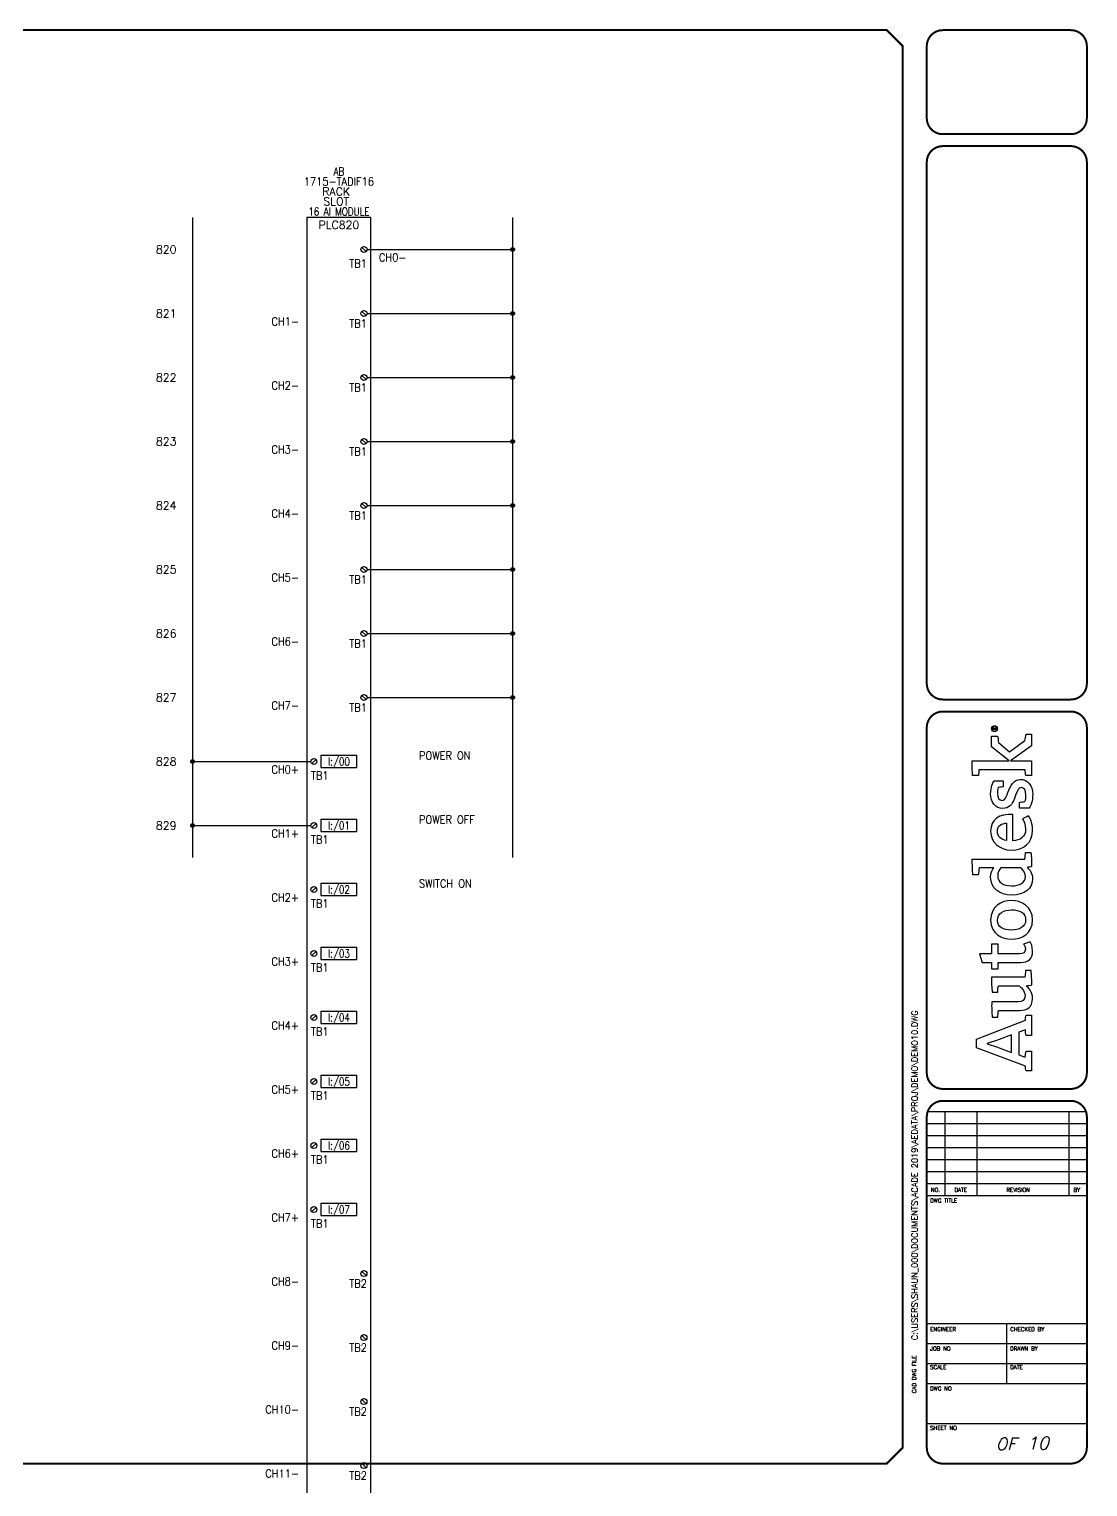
# Model space of a CAD drawing. Header units: inches. Extents: x 0 to 33.5, y -12.4 to 22.4.
# Drawn here: x 16.95 to 33.48, y -0.33 to 22.44 of the extents above; entities that cross this region are included whole.
import ezdxf
from ezdxf.enums import TextEntityAlignment as Align

# ---------------------------------------------------------------- set-up
doc = ezdxf.new("R2010")
doc.units = ezdxf.units.IN
doc.header["$MEASUREMENT"] = 0
for name, color, linetype in [('DESC', 150, 'Continuous'), ('LAYER_1', 160, 'Continuous'), ('MISC', 7, 'Continuous'), ('SYMS', 7, 'Continuous'), ('TAGS', 150, 'Continuous'), ('TERMS', 123, 'Continuous'), ('TITLE', 7, 'Continuous'), ('WIRES', 7, 'Continuous')]:
    doc.layers.add(name, color=color, linetype=linetype)
doc.styles.add('ITALIC', font='ITALIC')
doc.styles.add('SIMPLEX', font='SIMPLEX')
doc.styles.add('WD', font='romans.shx')

# ---------------------------------------------------------------- blocks, each defined once
blk = doc.blocks.new('AI9-BLK2')
at = {"layer": 'LAYER_1', "color": 7}
blk.add_circle((0, 0), 2.03, dxfattribs=at)
blk.add_open_spline([(1.7, 0), (1.7, -1), (1, -1.8), (0, -1.8), (-1, -1.8), (-1.7, -1), (-1.7, 0), (-1.7, 1), (-1, 1.8), (0, 1.8), (1, 1.8), (1.7, 1), (1.7, 0)], degree=3, knots=[0, 0, 0, 0, 1, 1, 1, 2, 2, 2, 3, 3, 3, 4, 4, 4, 4], dxfattribs=at)
blk = doc.blocks.new('AI9-BLK1')
at = {"layer": 'LAYER_1', "color": 7}
for points, knots in [([(0.7, -1.1), (0.7, -1.1), (0.2, -0.4), (0.2, -0.4), (0.1, -0.2), (0, -0.2), (-0.1, -0.1), (0.3, 0), (0.5, 0.2), (0.5, 0.5), (0.5, 0.8), (0.3, 1.1), (-0.2, 1.1), (-0.2, 1.1), (-0.8, 1.1), (-0.8, 1.1), (-0.8, 1.1), (-0.8, -1.1), (-0.8, -1.1), (-0.8, -1.1), (-0.5, -1.1), (-0.5, -1.1), (-0.5, -1.1), (-0.5, -0.1), (-0.5, -0.1), (-0.4, -0.1), (-0.3, -0.2), (-0.2, -0.3), (-0.2, -0.3), (0.3, -1.1), (0.3, -1.1), (0.3, -1.1), (0.7, -1.1), (0.7, -1.1)], [0, 0, 0, 0, 1, 1, 1, 2, 2, 2, 3, 3, 3, 4, 4, 4, 5, 5, 5, 6, 6, 6, 7, 7, 7, 8, 8, 8, 9, 9, 9, 10, 10, 10, 11, 11, 11, 11]), ([(0.2, 0.5), (0.2, 0.2), (-0.1, 0.1), (-0.3, 0.1), (-0.3, 0.1), (-0.5, 0.1), (-0.5, 0.1), (-0.5, 0.1), (-0.5, 0.8), (-0.5, 0.8), (-0.5, 0.8), (-0.2, 0.8), (-0.2, 0.8), (0.1, 0.8), (0.2, 0.7), (0.2, 0.5)], [0, 0, 0, 0, 1, 1, 1, 2, 2, 2, 3, 3, 3, 4, 4, 4, 5, 5, 5, 5])]:
    blk.add_open_spline(points, degree=3, knots=knots, dxfattribs=at)
blk = doc.blocks.new('LOGO')
for points, knots in [([(147.1, 4.7), (147.1, 5.4), (147, 6.1), (147, 6.9), (147, 6.9), (147, 41.1), (147, 41.1), (143.4, 41.2), (139.3, 41), (136.1, 40.7), (136.1, 40.7), (136.1, 37), (136.1, 37), (137.7, 36.8), (139.6, 36.6), (141, 36.4), (141, 36.4), (141, 36.4), (141, 36.4), (141, 36.4), (141, 26.2), (141, 26.2), (140, 27.1), (138, 28.4), (134.3, 28.4), (127.3, 28.4), (122, 22.6), (122, 13.8), (122, 4.5), (126.6, -0.7), (133.4, -0.7), (137.1, -0.7), (139.6, 1.1), (141.3, 3.1), (141.3, 2.1), (141.6, 0.6), (141.8, 0), (145.2, -0.2), (148.7, 0.1), (151.7, 0.4), (151.7, 0.4), (151.7, 4.1), (151.7, 4.1), (150.2, 4.2), (148.4, 4.5), (147.1, 4.7)], [0, 0, 0, 0, 1, 1, 1, 2, 2, 2, 3, 3, 3, 4, 4, 4, 5, 5, 5, 6, 6, 6, 7, 7, 7, 8, 8, 8, 9, 9, 9, 10, 10, 10, 11, 11, 11, 12, 12, 12, 13, 13, 13, 14, 14, 14, 15, 15, 15, 15]), ([(229.4, 4.6), (229.4, 4.6), (221.5, 15.2), (221.5, 15.2), (221.5, 15.2), (228, 23), (228, 23), (229.4, 23.1), (231.3, 23.3), (232.4, 23.6), (232.4, 23.6), (232.4, 27.7), (232.4, 27.7), (232.4, 27.7), (225, 27.7), (225, 27.7), (225, 27.7), (215.2, 15.6), (215.2, 15.6), (215.2, 15.6), (215.2, 41.2), (215.2, 41.2), (211.8, 41.3), (208.2, 41.2), (205.1, 40.9), (205.1, 40.9), (205.1, 36.9), (205.1, 36.9), (206.5, 36.8), (208, 36.6), (209.1, 36.5), (209.1, 36.5), (209.1, 4.5), (209.1, 4.5), (207.8, 4.4), (206.3, 4.2), (205.1, 4), (205.1, 4), (205.1, 0), (205.1, 0), (205.1, 0), (215.2, 0), (215.2, 0), (215.2, 0), (215.2, 14.5), (215.2, 14.5), (215.2, 14.5), (225.6, 0), (225.6, 0), (225.6, 0), (233.7, 0), (233.7, 0), (233.7, 0), (233.7, 3.8), (233.7, 3.8), (232.2, 4.2), (230.6, 4.4), (229.4, 4.6)], [0, 0, 0, 0, 1, 1, 1, 2, 2, 2, 3, 3, 3, 4, 4, 4, 5, 5, 5, 6, 6, 6, 7, 7, 7, 8, 8, 8, 9, 9, 9, 10, 10, 10, 11, 11, 11, 12, 12, 12, 13, 13, 13, 14, 14, 14, 15, 15, 15, 16, 16, 16, 17, 17, 17, 18, 18, 18, 19, 19, 19, 19]), ([(35.2, 4.3), (35.2, 4.3), (22.1, 38.1), (22.1, 38.1), (22.1, 38.1), (16.1, 38.1), (16.1, 38.1), (16.1, 38.1), (3.2, 4.3), (3.2, 4.3), (2.2, 4.2), (0.9, 4), (0, 3.7), (0, 3.7), (0, 0), (0, 0), (0, 0), (13.7, 0), (13.7, 0), (13.7, 0), (13.7, 3.7), (13.7, 3.7), (12.4, 4), (10.9, 4.3), (9.5, 4.4), (9.5, 4.4), (11.1, 8.8), (11.1, 8.8), (11.1, 8.8), (26.8, 8.8), (26.8, 8.8), (26.8, 8.8), (28.4, 4.3), (28.4, 4.3), (27, 4.2), (25.8, 4), (24.5, 3.7), (24.5, 3.7), (24.5, 0), (24.5, 0), (24.5, 0), (38.7, 0), (38.7, 0), (38.7, 0), (38.7, 3.7), (38.7, 3.7), (37.9, 3.9), (36, 4.3), (35.2, 4.3)], [0, 0, 0, 0, 1, 1, 1, 2, 2, 2, 3, 3, 3, 4, 4, 4, 5, 5, 5, 6, 6, 6, 7, 7, 7, 8, 8, 8, 9, 9, 9, 10, 10, 10, 11, 11, 11, 12, 12, 12, 13, 13, 13, 14, 14, 14, 15, 15, 15, 16, 16, 16, 16]), ([(12.8, 13.8), (12.8, 13.8), (16.6, 24.3), (16.6, 24.3), (17.8, 27.5), (18.2, 28.8), (18.8, 30.9), (18.8, 30.9), (18.9, 30.9), (18.9, 30.9), (19.6, 28.9), (20, 27.5), (21.1, 24.3), (21.1, 24.3), (24.9, 13.8), (24.9, 13.8), (24.9, 13.8), (12.8, 13.8), (12.8, 13.8)], [0, 0, 0, 0, 1, 1, 1, 2, 2, 2, 3, 3, 3, 4, 4, 4, 5, 5, 5, 6, 6, 6, 6]), ([(70.8, 23.1), (70.8, 23.1), (70.8, 27.7), (70.8, 27.7), (70.8, 27.7), (75.3, 27.7), (75.3, 27.7), (75.3, 27.7), (75.3, 34.3), (75.3, 34.3), (75.3, 34.3), (81.3, 36.2), (81.3, 36.2), (81.3, 36.2), (81.3, 27.7), (81.3, 27.7), (81.3, 27.7), (88, 27.7), (88, 27.7), (88, 27.7), (88, 23.1), (88, 23.1), (88, 23.1), (81.3, 23.1), (81.3, 23.1), (81.3, 23.1), (81.3, 8.4), (81.3, 8.4), (81.3, 5.6), (82.1, 4.3), (84.3, 4.3), (86, 4.3), (87.5, 5.1), (88, 5.5), (88, 5.5), (89.7, 0.9), (89.7, 0.9), (88.7, 0.3), (86.5, -0.7), (83.2, -0.7), (77.6, -0.7), (75.3, 2.4), (75.3, 7.4), (75.3, 7.4), (75.3, 23.1), (75.3, 23.1), (75.3, 23.1), (70.8, 23.1), (70.8, 23.1)], [0, 0, 0, 0, 1, 1, 1, 2, 2, 2, 3, 3, 3, 4, 4, 4, 5, 5, 5, 6, 6, 6, 7, 7, 7, 8, 8, 8, 9, 9, 9, 10, 10, 10, 11, 11, 11, 12, 12, 12, 13, 13, 13, 14, 14, 14, 15, 15, 15, 16, 16, 16, 16]), ([(59.7, -0.1), (59.5, 0.6), (59.2, 2.6), (59.1, 3.8), (57.8, 2), (54.9, -0.7), (50.2, -0.7), (44.2, -0.7), (42, 3.1), (42, 8.1), (42, 8.1), (42, 22.9), (42, 22.9), (40.6, 23.2), (38.8, 23.4), (37.3, 23.5), (37.3, 23.5), (37.3, 27.3), (37.3, 27.3), (40.3, 27.6), (44.4, 27.8), (48, 27.6), (48, 27.6), (48, 9.3), (48, 9.3), (48, 6.2), (49.1, 4.5), (52.3, 4.5), (55.8, 4.5), (58.4, 7.9), (59, 8.6), (59, 8.6), (59, 23), (59, 23), (57.8, 23.2), (56, 23.4), (54.6, 23.5), (54.6, 23.5), (54.6, 27.3), (54.6, 27.3), (57.6, 27.7), (61.5, 27.8), (65, 27.7), (65, 27.7), (65, 4.6), (65, 4.6), (66.3, 4.4), (68.1, 4.2), (69.6, 4.1), (69.6, 4.1), (69.6, 0.3), (69.6, 0.3), (66.7, 0), (63, -0.2), (59.7, -0.1)], [0, 0, 0, 0, 1, 1, 1, 2, 2, 2, 3, 3, 3, 4, 4, 4, 5, 5, 5, 6, 6, 6, 7, 7, 7, 8, 8, 8, 9, 9, 9, 10, 10, 10, 11, 11, 11, 12, 12, 12, 13, 13, 13, 14, 14, 14, 15, 15, 15, 16, 16, 16, 17, 17, 17, 18, 18, 18, 18]), ([(104.8, -0.7), (95.2, -0.7), (91.4, 7), (91.4, 13.8), (91.4, 20.6), (95.1, 28.4), (104.6, 28.4), (114.1, 28.4), (118.3, 20.8), (118.3, 14), (118.3, 7.2), (114.2, -0.7), (104.8, -0.7)], [0, 0, 0, 0, 1, 1, 1, 2, 2, 2, 3, 3, 3, 4, 4, 4, 4]), ([(104.5, 23.6), (99.6, 23.6), (97.8, 19.5), (97.8, 14), (97.8, 8.5), (99.9, 4.1), (104.8, 4.1), (109.8, 4.1), (111.8, 8.2), (111.8, 13.8), (111.8, 19.3), (109.5, 23.6), (104.5, 23.6)], [0, 0, 0, 0, 1, 1, 1, 2, 2, 2, 3, 3, 3, 4, 4, 4, 4]), ([(141, 7.6), (140.3, 6.7), (138.2, 4.3), (135, 4.3), (130.5, 4.3), (128.5, 8.1), (128.5, 13.8), (128.5, 19.6), (130.9, 23.5), (135.4, 23.5), (138.3, 23.5), (139.9, 22.3), (141, 21.3), (141, 21.3), (141, 7.6), (141, 7.6)], [0, 0, 0, 0, 1, 1, 1, 2, 2, 2, 3, 3, 3, 4, 4, 4, 5, 5, 5, 5]), ([(167.6, 4.1), (171.4, 4.1), (173.8, 5.5), (175, 6.2), (175, 6.2), (177.1, 2.1), (177.1, 2.1), (175.5, 1.1), (172.6, -0.7), (167.2, -0.7), (158.2, -0.7), (153.3, 5.5), (153.3, 14), (153.3, 22.5), (158.9, 28.4), (166.4, 28.4), (174.6, 28.4), (178.7, 22.5), (177.9, 12.9), (177.9, 12.9), (159.8, 12.9), (159.8, 12.9), (160, 7.9), (162.3, 4.1), (167.6, 4.1)], [0, 0, 0, 0, 1, 1, 1, 2, 2, 2, 3, 3, 3, 4, 4, 4, 5, 5, 5, 6, 6, 6, 7, 7, 7, 8, 8, 8, 8]), ([(172, 17.3), (171.9, 20.8), (170.4, 23.7), (166.3, 23.7), (162.6, 23.7), (160.6, 21.2), (159.9, 17.3), (159.9, 17.3), (172, 17.3), (172, 17.3)], [0, 0, 0, 0, 1, 1, 1, 2, 2, 2, 3, 3, 3, 3]), ([(193.3, 16.4), (190.2, 17.6), (187.8, 18.3), (187.8, 20.5), (187.8, 22.6), (189.9, 23.7), (192.6, 23.7), (194.1, 23.7), (195.6, 23.5), (196.8, 23.1), (196.9, 21.9), (197.1, 20.1), (197.3, 19.6), (197.3, 19.6), (201.3, 19.6), (201.3, 19.6), (201.3, 19.6), (201.3, 26.1), (201.3, 26.1), (200.2, 26.8), (197.1, 28.4), (192.4, 28.4), (186.5, 28.4), (182.2, 25), (182.2, 20.1), (182.2, 15.7), (184.9, 13.4), (189.1, 11.9), (193.4, 10.4), (196.7, 9.3), (196.7, 7.2), (196.7, 5.1), (195, 3.9), (191.4, 3.9), (189.9, 3.9), (188.1, 4.1), (187, 4.6), (186.9, 5.9), (186.6, 7.8), (186.3, 8.4), (186.3, 8.4), (182.3, 8.4), (182.3, 8.4), (182.3, 8.4), (182.3, 1.6), (182.3, 1.6), (182.3, 1.6), (182.3, 1.6), (182.3, 1.6), (184.1, 0.5), (187.5, -0.8), (191.8, -0.8), (198.3, -0.8), (202.4, 2.6), (202.4, 7.8), (202.4, 12.5), (197.8, 14.6), (193.3, 16.4)], [0, 0, 0, 0, 1, 1, 1, 2, 2, 2, 3, 3, 3, 4, 4, 4, 5, 5, 5, 6, 6, 6, 7, 7, 7, 8, 8, 8, 9, 9, 9, 10, 10, 10, 11, 11, 11, 12, 12, 12, 13, 13, 13, 14, 14, 14, 15, 15, 15, 16, 16, 16, 17, 17, 17, 18, 18, 18, 19, 19, 19, 19])]:
    blk.add_open_spline(points, degree=3, knots=knots)
for name, p in [('AI9-BLK2', (237.6, 25.7)), ('AI9-BLK1', (237.8, 25.7))]:
    blk.add_blockref(name, p)
blk = doc.blocks.new('NO_NUM_acade_title')
at = {"layer": 'TITLE'}
for p, q in [((30.594, 22.177), (30.594, 20.781)), ((30.969, 5.531), (33.469, 5.531)), ((31.25, 5.531), (31.25, 4.219)), ((31.75, 5.531), (31.75, 4.219)), ((33.188, 5.531), (33.188, 4.219)), ((30.969, 5.344), (33.469, 5.344)), ((30.969, 5.156), (33.469, 5.156)), ((30.969, 4.969), (33.469, 4.969)), ((30.969, 4.781), (33.469, 4.781)), ((30.969, 4.594), (33.469, 4.594)), ((30.969, 4.406), (33.469, 4.406)), ((30.969, 4.219), (33.469, 4.219)), ((30.594, 0.281), (30.594, 2.214)), ((30.969, 2.219), (33.469, 2.219)), ((32.219, 1.281), (32.219, 2.219)), ((30.969, 1.906), (33.469, 1.906)), ((30.969, 1.594), (33.469, 1.594)), ((30.969, 1.281), (33.469, 1.281)), ((30.969, 0.656), (33.469, 0.656))]:
    blk.add_line(p, q, dxfattribs=at)
at = {"layer": 'TITLE', "const_width": 0.0312}
blk.add_lwpolyline([(30.594, 0.281), (30.594, 22.177), (30.344, 22.427), (0.281, 22.427), (0.031, 22.177), (0.031, 0.281), (0.281, 0.031), (30.344, 0.031)], close=True, dxfattribs=at)
for points in [[(31.219, 22.427, 0.414214), (30.969, 22.177, 0.414214)], [(33.469, 22.177, 0.414214), (33.219, 22.427, 0.414214)], [(30.969, 21.052, 0.414214), (31.219, 20.802, 0.414214)], [(33.219, 20.802, 0.414214), (33.469, 21.052, 0.414214)], [(31.219, 20.615, 0.414214), (30.969, 20.365, 0.414214)], [(33.469, 20.365, 0.414214), (33.219, 20.615, 0.414214)], [(30.969, 12.219, 0.414214), (31.219, 11.969, 0.414214)], [(33.219, 11.969, 0.414214), (33.469, 12.219, 0.414214)], [(31.219, 11.781, 0.414214), (30.969, 11.531, 0.414214)], [(33.469, 11.531, 0.414214), (33.219, 11.781, 0.414214)], [(30.969, 6.135, 0.414214), (31.219, 5.885, 0.414214)], [(33.219, 5.885, 0.414214), (33.469, 6.135, 0.414214)], [(31.219, 5.698, 0.414214), (30.969, 5.448, 0.414214)], [(33.469, 5.448, 0.414214), (33.219, 5.698, 0.414214)], [(30.969, 0.281, 0.414214), (31.219, 0.031, 0.414214)], [(33.219, 0.031, 0.414214), (33.469, 0.281, 0.414214)]]:
    blk.add_lwpolyline(points, format="xyb", dxfattribs=at)
for points in [[(33.219, 22.427), (31.219, 22.427)], [(30.969, 22.177), (30.969, 21.052)], [(33.469, 22.177), (33.469, 21.052)], [(33.219, 20.802), (31.219, 20.802)], [(33.219, 20.615), (31.219, 20.615)], [(30.969, 20.365), (30.969, 12.219)], [(33.469, 20.365), (33.469, 12.219)], [(31.219, 11.969), (33.219, 11.969)], [(31.219, 11.781), (33.219, 11.781)], [(31.219, 5.885), (33.219, 5.885)], [(31.219, 5.698), (33.219, 5.698)], [(30.969, 5.448), (30.969, 0.281)], [(33.469, 5.448), (33.469, 0.281)], [(31.219, 0.031), (33.219, 0.031)]]:
    blk.add_lwpolyline(points, dxfattribs=at)
at = {"layer": 'TITLE', "color": 7, "const_width": 0.0312}
for points in [[(30.969, 11.531), (30.969, 6.135)], [(33.469, 11.531), (33.469, 6.135)]]:
    blk.add_lwpolyline(points, dxfattribs=at)
at = {"xscale": 0.02250000000000085, "yscale": 0.02250000000000085, "zscale": 0.02250000000000085, "rotation": 90}
blk.add_blockref('LOGO', (32.605, 6.167), dxfattribs=at)
at = {"layer": 'TITLE', "color": 1}
for s, height, style, p in [('NO.', 0.0625, 'SIMPLEX', (31.104, 4.307)), ('DATE', 0.0625, 'SIMPLEX', (31.5, 4.307)), ('REVISION', 0.0625, 'SIMPLEX', (32.396, 4.307)), ('BY', 0.0625, 'SIMPLEX', (33.313, 4.307)), ('OF', 0.1875, 'ITALIC', (32.208, 0.339))]:
    blk.add_text(s, height=height, dxfattribs=dict(at, style=style)).set_placement(p, align=Align.MIDDLE)
at = {"layer": 'TITLE', "color": 1, "style": 'SIMPLEX'}
for s, p in [('DWG TITLE', (31.021, 4.109)), ('ENGINEER', (31.021, 2.099)), ('CHECKED BY', (32.271, 2.099)), ('JOB NO', (31.021, 1.797)), ('DRAWN BY', (32.271, 1.797)), ('SCALE', (31.021, 1.505)), ('DATE', (32.271, 1.505)), ('DWG NO', (31.021, 1.172)), ('SHEET NO', (31.021, 0.557))]:
    blk.add_text(s, height=0.0625, dxfattribs=at).set_placement(p)
blk.add_text('CAD DWG FILE', height=0.0625, rotation=90, dxfattribs=at).set_placement((30.802, 1.13))
at = {"layer": 'TITLE', "color": 1, "style": 'ITALIC'}
for tag, height, p in [('TITLE#1', 0.125, (32.156, 3.406)), ('TITLE#2', 0.125, (32.156, 3.204)), ('TITLE#3', 0.125, (32.156, 3.001)), ('TITLE#4', 0.125, (32.156, 2.799)), ('DWG#', 0.2, (32.156, 0.826))]:
    blk.add_attdef(tag, text='', height=height, dxfattribs=at).set_placement(p, align=Align.CENTER)
at = {"layer": 'TITLE', "color": 1, "style": 'SIMPLEX'}
blk.add_attdef('CAD#', (30.826, 1.958), '', height=0.0938, rotation=90, dxfattribs=at)
at = {"layer": 'TITLE', "color": 1}
for tag, p, height, style in [('ENGINEER', (31.237, 1.958), 0.0938, 'ITALIC'), ('CHKDBY', (32.424, 1.958), 0.0938, 'ITALIC'), ('JOB#', (31.464, 1.644), 0.0938, 'SIMPLEX'), ('DRAWNBY', (32.494, 1.644), 0.0938, 'ITALIC'), ('SCALE', (31.353, 1.344), 0.0938, 'SIMPLEX'), ('DATE', (32.408, 1.344), 0.0938, 'SIMPLEX'), ('SHTS', (32.532, 0.25), 0.2, 'ITALIC')]:
    blk.add_attdef(tag, p, '', height=height, dxfattribs=dict(at, style=style))
at = {"layer": 'TITLE', "color": 1, "style": 'ITALIC'}
blk.add_attdef('SH#', text='', height=0.2, dxfattribs=at).set_placement((31.881, 0.25), align=Align.RIGHT)
at = {"layer": 'TITLE', "color": 7, "flags": 9}
blk.add_attdef('WD_TB', (31.219, 0.031), '', height=0.125, dxfattribs=at)
blk = doc.blocks.new('WD_MLRH')
at = {"style": 'WD'}
blk.add_attdef('RUNGFIRST', text='', height=0.125, dxfattribs=at).set_placement((-0.25, 0), align=Align.MIDDLE_RIGHT)
at = {"style": 'WD', "flags": 1}
for tag, p in [('RUNGHORV', (-0.25, -0.127)), ('RUNGDIST', (-0.25, -0.2)), ('RUNGCNT', (-0.25, -0.237)), ('RUNGINC', (-0.25, -0.163)), ('WIRE-START', (-0.25, -0.356)), ('WIRE-GSUF', (-0.25, -0.396)), ('PH3SPACE', (-0.25, -0.437)), ('WIREMODE', (-0.25, -0.281)), ('WIREFMT', (-0.25, -0.321))]:
    blk.add_attdef(tag, text='', height=0.025, dxfattribs=at).set_placement(p, align=Align.RIGHT)
blk = doc.blocks.new('WDDOT')
for radius in [0.03, 0.0187, 0.00929]:
    blk.add_circle((0, 0), radius)
blk = doc.blocks.new('PLCIO_1B6B')
at = {"layer": 'SYMS'}
for p, q in [((0.5, 0.5), (-0.5, 0.5)), ((-0.5, 0.5), (-0.5, -31.375)), ((0.5, -31.375), (0.5, 0.5)), ((0.357, 0.033), (0.424, -0.033)), ((0.357, -0.967), (0.424, -1.033)), ((0.357, -1.967), (0.424, -2.033)), ((0.357, -2.967), (0.424, -3.033)), ((0.357, -3.967), (0.424, -4.033)), ((0.357, -4.967), (0.424, -5.033)), ((0.357, -5.967), (0.424, -6.033)), ((0.357, -6.967), (0.424, -7.033)), ((-0.357, -7.967), (-0.424, -8.033)), ((0.281, -7.906), (-0.281, -7.906)), ((-0.281, -7.906), (-0.281, -8.094)), ((0.281, -8.094), (0.281, -7.906)), ((-0.281, -8.094), (0.281, -8.094)), ((-0.357, -8.967), (-0.424, -9.033)), ((0.281, -8.906), (-0.281, -8.906)), ((-0.281, -8.906), (-0.281, -9.094)), ((-0.281, -9.094), (0.281, -9.094)), ((0.281, -9.094), (0.281, -8.906)), ((-0.357, -9.967), (-0.424, -10.033)), ((0.281, -9.906), (-0.281, -9.906)), ((-0.281, -9.906), (-0.281, -10.094)), ((0.281, -10.094), (0.281, -9.906)), ((-0.281, -10.094), (0.281, -10.094)), ((0.281, -10.906), (-0.281, -10.906)), ((-0.281, -10.906), (-0.281, -11.094)), ((0.281, -11.094), (0.281, -10.906)), ((-0.357, -10.967), (-0.424, -11.033)), ((-0.281, -11.094), (0.281, -11.094)), ((-0.357, -11.967), (-0.424, -12.033)), ((0.281, -11.906), (-0.281, -11.906)), ((-0.281, -11.906), (-0.281, -12.094)), ((0.281, -12.094), (0.281, -11.906)), ((-0.281, -12.094), (0.281, -12.094)), ((-0.357, -12.967), (-0.424, -13.033)), ((0.281, -12.906), (-0.281, -12.906)), ((-0.281, -12.906), (-0.281, -13.094)), ((0.281, -13.094), (0.281, -12.906)), ((-0.281, -13.094), (0.281, -13.094)), ((-0.357, -13.967), (-0.424, -14.033)), ((0.281, -13.906), (-0.281, -13.906)), ((-0.281, -13.906), (-0.281, -14.094)), ((-0.281, -14.094), (0.281, -14.094)), ((0.281, -14.094), (0.281, -13.906)), ((-0.357, -14.967), (-0.424, -15.033)), ((0.281, -14.906), (-0.281, -14.906)), ((-0.281, -14.906), (-0.281, -15.094)), ((0.281, -15.094), (0.281, -14.906)), ((-0.281, -15.094), (0.281, -15.094)), ((0.357, -15.967), (0.424, -16.033)), ((0.357, -16.967), (0.424, -17.033)), ((0.357, -17.967), (0.424, -18.033)), ((0.357, -18.967), (0.424, -19.033))]:
    blk.add_line(p, q, dxfattribs=at)
for centre in [(0.391, 0), (0.391, -1), (0.391, -2), (0.391, -3), (0.391, -4), (0.391, -5), (0.391, -6), (0.391, -7), (-0.391, -8), (-0.391, -9), (-0.391, -10), (-0.391, -11), (-0.391, -12), (-0.391, -13), (-0.391, -14), (-0.391, -15), (0.391, -16), (0.391, -17), (0.391, -18), (0.391, -19)]:
    blk.add_circle(centre, 0.0469, dxfattribs=at)
at = {"layer": 'SYMS', "style": 'WD'}
for tag, width, p in [('INST', 0.8, (0, 1.482)), ('LOC', 0.8, (0, 1.312)), ('MFG', 0.8, (0, 1.156)), ('CAT', 0.9, (0, 1)), ('DESC', 0.8, (0, 0.53))]:
    blk.add_attdef(tag, text='', height=0.125, dxfattribs=dict(at, width=width)).set_placement(p, align=Align.CENTER)
for tag, p in [('LINE1', (0, 0.844)), ('LINE2', (0, 0.688)), ('TAG', (0, 0.322))]:
    blk.add_attdef(tag, text='', height=0.125, dxfattribs=at).set_placement(p, align=Align.CENTER)
at = {"layer": 'SYMS', "linetype": 'Continuous', "style": 'WD', "flags": 9}
blk.add_attdef('ASSYCODE', text='', height=0.01, dxfattribs=at).set_placement((0.23, 1.071), align=Align.CENTER)
at = {"layer": 'SYMS', "style": 'WD', "flags": 1}
for tag, p in [('X1TERM01', (0.438, 0)), ('X1TERM02', (0.438, -1)), ('X1TERM03', (0.438, -2)), ('X1TERM04', (0.438, -3)), ('X1TERM05', (0.438, -4)), ('X1TERM06', (0.438, -5)), ('X1TERM07', (0.438, -6)), ('X1TERM08', (0.438, -7)), ('X4TERM09', (-0.438, -8)), ('X4TERM10', (-0.438, -9)), ('X4TERM11', (-0.438, -10)), ('X4TERM12', (-0.438, -11)), ('X4TERM13', (-0.438, -12)), ('X4TERM14', (-0.438, -13)), ('X4TERM15', (-0.438, -14)), ('X4TERM16', (-0.438, -15)), ('X1TERM17', (0.438, -16)), ('X1TERM18', (0.438, -17)), ('X1TERM19', (0.438, -18)), ('X1TERM20', (0.438, -19)), ('X1TERM21', (0.438, -20)), ('X1TERM22', (0.438, -21)), ('X1TERM23', (0.438, -22)), ('X1TERM24', (0.438, -23)), ('X4TERM25', (-0.438, -24)), ('X4TERM26', (-0.438, -25)), ('X4TERM27', (-0.438, -26)), ('X4TERM28', (-0.438, -27)), ('X4TERM29', (-0.438, -28)), ('X4TERM30', (-0.438, -29)), ('X4TERM31', (-0.438, -30)), ('X4TERM32', (-0.438, -31))]:
    blk.add_attdef(tag, p, '', height=0.01, dxfattribs=at)
at = {"layer": 'SYMS', "style": 'WD', "width": 0.9}
for tag, p in [('TERM01', (0.438, -0.156)), ('TERMDESC02', (-0.625, -1.062)), ('TERM02', (0.438, -1.094)), ('TERMDESC03', (-0.625, -2.062)), ('TERM03', (0.438, -2.094)), ('TERMDESC04', (-0.625, -3.062)), ('TERM04', (0.438, -3.094)), ('TERMDESC05', (-0.625, -4.062)), ('TERM05', (0.438, -4.094)), ('TERMDESC06', (-0.625, -5.062)), ('TERM06', (0.438, -5.094)), ('TERMDESC07', (-0.625, -6.062)), ('TERM07', (0.438, -6.094)), ('TERMDESC08', (-0.625, -7.062)), ('TERM08', (0.438, -7.094)), ('TERMDESC09', (-0.625, -8.062)), ('TERMDESC10', (-0.625, -9.062)), ('TERMDESC11', (-0.625, -10.062)), ('TERMDESC12', (-0.625, -11.062)), ('TERMDESC13', (-0.625, -12.062)), ('TERMDESC14', (-0.625, -13.062)), ('TERMDESC15', (-0.625, -14.062)), ('TERMDESC16', (-0.625, -15.062)), ('TERMDESC17', (-0.625, -16.062)), ('TERM17', (0.438, -16.094)), ('TERMDESC18', (-0.625, -17.062)), ('TERM18', (0.438, -17.094)), ('TERMDESC19', (-0.625, -18.062)), ('TERM19', (0.438, -18.094)), ('TERMDESC20', (-0.625, -19.062)), ('TERM20', (0.438, -19.094)), ('TERMDESC21', (-0.625, -20.062)), ('TERM21', (0.438, -20.094)), ('TERMDESC22', (-0.625, -21.062)), ('TERM22', (0.438, -21.094)), ('TERMDESC23', (-0.625, -22.062)), ('TERM23', (0.438, -22.094)), ('TERMDESC24', (-0.625, -23.062)), ('TERM24', (0.438, -23.094)), ('TERMDESC25', (-0.625, -24.062)), ('TERMDESC26', (-0.625, -25.062)), ('TERMDESC27', (-0.625, -26.062)), ('TERMDESC28', (-0.625, -27.062)), ('TERMDESC29', (-0.625, -28.062)), ('TERMDESC30', (-0.625, -29.062)), ('TERMDESC31', (-0.625, -30.062)), ('TERMDESC32', (-0.625, -31.062))]:
    blk.add_attdef(tag, text='', height=0.125, dxfattribs=at).set_placement(p, align=Align.TOP_RIGHT)
for tag, p in [('TERMDESC01', (0.625, -0.062)), ('TERM09', (-0.438, -8.156)), ('TERM10', (-0.438, -9.156)), ('TERM11', (-0.438, -10.156)), ('TERM12', (-0.438, -11.156)), ('TERM13', (-0.438, -12.156)), ('TERM14', (-0.438, -13.156)), ('TERM15', (-0.438, -14.156)), ('TERM16', (-0.438, -15.156)), ('TERM25', (-0.438, -24.156)), ('TERM26', (-0.438, -25.156)), ('TERM27', (-0.438, -26.156)), ('TERM28', (-0.438, -27.156)), ('TERM29', (-0.438, -28.156)), ('TERM30', (-0.438, -29.156)), ('TERM31', (-0.438, -30.156)), ('TERM32', (-0.438, -31.156))]:
    blk.add_attdef(tag, text='', height=0.125, dxfattribs=at).set_placement(p, align=Align.TOP_LEFT)
at = {"layer": 'SYMS', "style": 'WD', "width": 0.8}
for tag, p in [('TAGA09', (0, -8)), ('TAGA10', (0, -9)), ('TAGA11', (0, -10)), ('TAGA12', (0, -11)), ('TAGA13', (0, -12)), ('TAGA14', (0, -13)), ('TAGA15', (0, -14)), ('TAGA16', (0, -15)), ('TAGA25', (0, -24)), ('TAGA26', (0, -25)), ('TAGA27', (0, -26)), ('TAGA28', (0, -27)), ('TAGA29', (0, -28)), ('TAGA30', (0, -29)), ('TAGA31', (0, -30)), ('TAGA32', (0, -31))]:
    blk.add_attdef(tag, text='', height=0.125, dxfattribs=at).set_placement(p, align=Align.MIDDLE_CENTER)
at = {"layer": 'SYMS', "style": 'WD', "width": 0.9}
for tag, p in [('DESCA09', (1.25, -7.969)), ('DESCB09', (1.25, -8.125)), ('DESCC09', (1.25, -8.281)), ('DESCD09', (1.25, -8.438)), ('DESCE09', (1.25, -8.594)), ('DESCA10', (1.25, -8.969)), ('DESCB10', (1.25, -9.125)), ('DESCC10', (1.25, -9.281)), ('DESCD10', (1.25, -9.438)), ('DESCE10', (1.25, -9.594)), ('DESCA11', (1.25, -9.969)), ('DESCB11', (1.25, -10.125)), ('DESCC11', (1.25, -10.281)), ('DESCD11', (1.25, -10.438)), ('DESCE11', (1.25, -10.594)), ('DESCA12', (1.25, -10.969)), ('DESCB12', (1.25, -11.125)), ('DESCC12', (1.25, -11.281)), ('DESCD12', (1.25, -11.438)), ('DESCE12', (1.25, -11.594)), ('DESCA13', (1.25, -11.969)), ('DESCB13', (1.25, -12.125)), ('DESCC13', (1.25, -12.281)), ('DESCD13', (1.25, -12.438)), ('DESCE13', (1.25, -12.594)), ('DESCA14', (1.25, -12.969)), ('DESCB14', (1.25, -13.125)), ('DESCC14', (1.25, -13.281)), ('DESCD14', (1.25, -13.438)), ('DESCE14', (1.25, -13.594)), ('DESCA15', (1.25, -13.969)), ('DESCB15', (1.25, -14.125)), ('DESCC15', (1.25, -14.281)), ('DESCD15', (1.25, -14.438)), ('DESCE15', (1.25, -14.594)), ('DESCA16', (1.25, -14.969)), ('DESCB16', (1.25, -15.125)), ('DESCC16', (1.25, -15.281)), ('DESCD16', (1.25, -15.438)), ('DESCE16', (1.25, -15.594)), ('DESCA25', (1.25, -23.969)), ('DESCB25', (1.25, -24.125)), ('DESCC25', (1.25, -24.281)), ('DESCD25', (1.25, -24.438)), ('DESCE25', (1.25, -24.594)), ('DESCA26', (1.25, -24.969)), ('DESCB26', (1.25, -25.125)), ('DESCC26', (1.25, -25.281)), ('DESCD26', (1.25, -25.438)), ('DESCE26', (1.25, -25.594)), ('DESCA27', (1.25, -25.969)), ('DESCB27', (1.25, -26.125)), ('DESCC27', (1.25, -26.281)), ('DESCD27', (1.25, -26.438)), ('DESCE27', (1.25, -26.594)), ('DESCA28', (1.25, -26.969)), ('DESCB28', (1.25, -27.125)), ('DESCC28', (1.25, -27.281)), ('DESCD28', (1.25, -27.438)), ('DESCE28', (1.25, -27.594)), ('DESCA29', (1.25, -27.969)), ('DESCB29', (1.25, -28.125)), ('DESCC29', (1.25, -28.281)), ('DESCD29', (1.25, -28.438)), ('DESCE29', (1.25, -28.594)), ('DESCA30', (1.25, -28.969)), ('DESCB30', (1.25, -29.125)), ('DESCC30', (1.25, -29.281)), ('DESCD30', (1.25, -29.438)), ('DESCE30', (1.25, -29.594)), ('DESCA31', (1.25, -29.969)), ('DESCB31', (1.25, -30.125)), ('DESCC31', (1.25, -30.281)), ('DESCD31', (1.25, -30.438)), ('DESCE31', (1.25, -30.594)), ('DESCA32', (1.25, -30.969)), ('DESCB32', (1.25, -31.125)), ('DESCC32', (1.25, -31.281)), ('DESCD32', (1.25, -31.438)), ('DESCE32', (1.25, -31.594))]:
    blk.add_attdef(tag, p, '', height=0.125, dxfattribs=at)

msp = doc.modelspace()

# ---------------------------------------------------------------- linework, layer by layer
at = {"layer": 'WIRES'}
for p, q in [((19.5, 19.5), (19.5, 9.5)), ((24.5, 19.5), (24.5, 9.5)), ((22.224, 19), (24.5, 19)), ((22.224, 18), (24.5, 18)), ((22.224, 17), (24.5, 17)), ((22.224, 16), (24.5, 16)), ((22.224, 15), (24.5, 15)), ((22.224, 14), (24.5, 14)), ((22.224, 13), (24.5, 13)), ((22.224, 12), (24.5, 12)), ((19.5, 11), (21.349, 11)), ((19.5, 10), (21.349, 10))]:
    msp.add_line(p, q, dxfattribs=at)

# ---------------------------------------------------------------- block references
ref = msp.add_blockref('NO_NUM_acade_title', (0, 0))
ref.add_attrib('SHTS', '10', (32.532, 0.25), dxfattribs={"layer": 'TITLE', "color": 1, "height": 0.2, "style": 'ITALIC'})
ref.add_attrib('CAD#', 'C:\\USERS\\SHAUN_000\\DOCUMENTS\\ACADE 2019\\AEDATA\\PROJ\\DEMO\\DEMO10.DWG', (30.826, 1.958), dxfattribs={"layer": 'TITLE', "color": 1, "height": 0.09375, "rotation": 90, "style": 'SIMPLEX'})
msp.add_blockref('WD_MLRH', (19.5, 19)).add_auto_attribs({'RUNGFIRST': '820'})
at = {"layer": 'SYMS'}
ref = msp.add_blockref('PLCIO_1B6B', (21.787, 19), dxfattribs=at)
ref.add_attrib('TERM01', 'TB1', dxfattribs={"layer": 'TERMS', "height": 0.125, "style": 'WD', "width": 0.9}).set_placement((22.224, 18.844), align=Align.TOP_RIGHT)
ref.add_attrib('TERMDESC01', 'CH0-', dxfattribs={"layer": 'TERMS', "height": 0.125, "style": 'WD', "width": 0.9}).set_placement((22.412, 18.938), align=Align.TOP_LEFT)
ref.add_attrib('CAT', '1715-TADIF16', dxfattribs={"layer": 'MISC', "height": 0.125, "style": 'WD', "width": 0.9}).set_placement((21.787, 20), align=Align.CENTER)
ref.add_attrib('TAG', 'PLC820', dxfattribs={"layer": 'TAGS', "height": 0.125, "style": 'WD'}).set_placement((21.787, 19.322), align=Align.CENTER)
ref.add_attrib('LINE1', 'RACK ', dxfattribs={"layer": 'MISC', "height": 0.125, "style": 'WD'}).set_placement((21.787, 19.844), align=Align.CENTER)
ref.add_attrib('DESC', '16 AI MODULE', dxfattribs={"layer": 'DESC', "height": 0.125, "style": 'WD', "width": 0.8}).set_placement((21.787, 19.53), align=Align.CENTER)
ref.add_attrib('LINE2', 'SLOT ', dxfattribs={"layer": 'MISC', "height": 0.125, "style": 'WD'}).set_placement((21.787, 19.688), align=Align.CENTER)
ref.add_attrib('MFG', 'AB', dxfattribs={"layer": 'MISC', "height": 0.125, "style": 'WD', "width": 0.8}).set_placement((21.787, 20.156), align=Align.CENTER)
ref.add_attrib('TERM02', 'TB1', dxfattribs={"layer": 'TERMS', "height": 0.125, "style": 'WD', "width": 0.9}).set_placement((22.224, 17.906), align=Align.TOP_RIGHT)
ref.add_attrib('TERMDESC02', 'CH1-', dxfattribs={"layer": 'TERMS', "height": 0.125, "style": 'WD', "width": 0.9}).set_placement((21.162, 17.938), align=Align.TOP_RIGHT)
ref.add_attrib('TERM03', 'TB1', dxfattribs={"layer": 'TERMS', "height": 0.125, "style": 'WD', "width": 0.9}).set_placement((22.224, 16.906), align=Align.TOP_RIGHT)
ref.add_attrib('TERMDESC03', 'CH2-', dxfattribs={"layer": 'TERMS', "height": 0.125, "style": 'WD', "width": 0.9}).set_placement((21.162, 16.938), align=Align.TOP_RIGHT)
ref.add_attrib('TERM04', 'TB1', dxfattribs={"layer": 'TERMS', "height": 0.125, "style": 'WD', "width": 0.9}).set_placement((22.224, 15.906), align=Align.TOP_RIGHT)
ref.add_attrib('TERMDESC04', 'CH3-', dxfattribs={"layer": 'TERMS', "height": 0.125, "style": 'WD', "width": 0.9}).set_placement((21.162, 15.938), align=Align.TOP_RIGHT)
ref.add_attrib('TERM05', 'TB1', dxfattribs={"layer": 'TERMS', "height": 0.125, "style": 'WD', "width": 0.9}).set_placement((22.224, 14.906), align=Align.TOP_RIGHT)
ref.add_attrib('TERMDESC05', 'CH4-', dxfattribs={"layer": 'TERMS', "height": 0.125, "style": 'WD', "width": 0.9}).set_placement((21.162, 14.938), align=Align.TOP_RIGHT)
ref.add_attrib('TERM06', 'TB1', dxfattribs={"layer": 'TERMS', "height": 0.125, "style": 'WD', "width": 0.9}).set_placement((22.224, 13.906), align=Align.TOP_RIGHT)
ref.add_attrib('TERMDESC06', 'CH5-', dxfattribs={"layer": 'TERMS', "height": 0.125, "style": 'WD', "width": 0.9}).set_placement((21.162, 13.938), align=Align.TOP_RIGHT)
ref.add_attrib('TERM07', 'TB1', dxfattribs={"layer": 'TERMS', "height": 0.125, "style": 'WD', "width": 0.9}).set_placement((22.224, 12.906), align=Align.TOP_RIGHT)
ref.add_attrib('TERMDESC07', 'CH6-', dxfattribs={"layer": 'TERMS', "height": 0.125, "style": 'WD', "width": 0.9}).set_placement((21.162, 12.938), align=Align.TOP_RIGHT)
ref.add_attrib('TERM08', 'TB1', dxfattribs={"layer": 'TERMS', "height": 0.125, "style": 'WD', "width": 0.9}).set_placement((22.224, 11.906), align=Align.TOP_RIGHT)
ref.add_attrib('TERMDESC08', 'CH7-', dxfattribs={"layer": 'TERMS', "height": 0.125, "style": 'WD', "width": 0.9}).set_placement((21.162, 11.938), align=Align.TOP_RIGHT)
ref.add_attrib('TERM09', 'TB1', dxfattribs={"layer": 'TERMS', "height": 0.125, "style": 'WD', "width": 0.9}).set_placement((21.349, 10.844), align=Align.TOP_LEFT)
ref.add_attrib('TAGA09', 'I:/00', dxfattribs={"layer": 'TAGS', "height": 0.125, "style": 'WD', "width": 0.8}).set_placement((21.787, 11), align=Align.MIDDLE_CENTER)
ref.add_attrib('DESCA09', 'POWER ON', (23.037, 11.031), dxfattribs={"layer": 'DESC', "height": 0.125, "style": 'WD', "width": 0.9})
ref.add_attrib('TERMDESC09', 'CH0+', dxfattribs={"layer": 'TERMS', "height": 0.125, "style": 'WD', "width": 0.9}).set_placement((21.162, 10.938), align=Align.TOP_RIGHT)
ref.add_attrib('TERM10', 'TB1', dxfattribs={"layer": 'TERMS', "height": 0.125, "style": 'WD', "width": 0.9}).set_placement((21.349, 9.844), align=Align.TOP_LEFT)
ref.add_attrib('TAGA10', 'I:/01', dxfattribs={"layer": 'TAGS', "height": 0.125, "style": 'WD', "width": 0.8}).set_placement((21.787, 10), align=Align.MIDDLE_CENTER)
ref.add_attrib('DESCA10', 'POWER OFF', (23.037, 10.031), dxfattribs={"layer": 'DESC', "height": 0.125, "style": 'WD', "width": 0.9})
ref.add_attrib('TERMDESC10', 'CH1+', dxfattribs={"layer": 'TERMS', "height": 0.125, "style": 'WD', "width": 0.9}).set_placement((21.162, 9.938), align=Align.TOP_RIGHT)
ref.add_attrib('TERM11', 'TB1', dxfattribs={"layer": 'TERMS', "height": 0.125, "style": 'WD', "width": 0.9}).set_placement((21.349, 8.844), align=Align.TOP_LEFT)
ref.add_attrib('TAGA11', 'I:/02', dxfattribs={"layer": 'TAGS', "height": 0.125, "style": 'WD', "width": 0.8}).set_placement((21.787, 9), align=Align.MIDDLE_CENTER)
ref.add_attrib('DESCA11', 'SWITCH ON', (23.037, 9.031), dxfattribs={"layer": 'DESC', "height": 0.125, "style": 'WD', "width": 0.9})
ref.add_attrib('TERMDESC11', 'CH2+', dxfattribs={"layer": 'TERMS', "height": 0.125, "style": 'WD', "width": 0.9}).set_placement((21.162, 8.938), align=Align.TOP_RIGHT)
ref.add_attrib('TERM12', 'TB1', dxfattribs={"layer": 'TERMS', "height": 0.125, "style": 'WD', "width": 0.9}).set_placement((21.349, 7.844), align=Align.TOP_LEFT)
ref.add_attrib('TAGA12', 'I:/03', dxfattribs={"layer": 'TAGS', "height": 0.125, "style": 'WD', "width": 0.8}).set_placement((21.787, 8), align=Align.MIDDLE_CENTER)
ref.add_attrib('TERMDESC12', 'CH3+', dxfattribs={"layer": 'TERMS', "height": 0.125, "style": 'WD', "width": 0.9}).set_placement((21.162, 7.938), align=Align.TOP_RIGHT)
ref.add_attrib('TERM13', 'TB1', dxfattribs={"layer": 'TERMS', "height": 0.125, "style": 'WD', "width": 0.9}).set_placement((21.349, 6.844), align=Align.TOP_LEFT)
ref.add_attrib('TAGA13', 'I:/04', dxfattribs={"layer": 'TAGS', "height": 0.125, "style": 'WD', "width": 0.8}).set_placement((21.787, 7), align=Align.MIDDLE_CENTER)
ref.add_attrib('TERMDESC13', 'CH4+', dxfattribs={"layer": 'TERMS', "height": 0.125, "style": 'WD', "width": 0.9}).set_placement((21.162, 6.938), align=Align.TOP_RIGHT)
ref.add_attrib('TERM14', 'TB1', dxfattribs={"layer": 'TERMS', "height": 0.125, "style": 'WD', "width": 0.9}).set_placement((21.349, 5.844), align=Align.TOP_LEFT)
ref.add_attrib('TAGA14', 'I:/05', dxfattribs={"layer": 'TAGS', "height": 0.125, "style": 'WD', "width": 0.8}).set_placement((21.787, 6), align=Align.MIDDLE_CENTER)
ref.add_attrib('TERMDESC14', 'CH5+', dxfattribs={"layer": 'TERMS', "height": 0.125, "style": 'WD', "width": 0.9}).set_placement((21.162, 5.938), align=Align.TOP_RIGHT)
ref.add_attrib('TERM15', 'TB1', dxfattribs={"layer": 'TERMS', "height": 0.125, "style": 'WD', "width": 0.9}).set_placement((21.349, 4.844), align=Align.TOP_LEFT)
ref.add_attrib('TAGA15', 'I:/06', dxfattribs={"layer": 'TAGS', "height": 0.125, "style": 'WD', "width": 0.8}).set_placement((21.787, 5), align=Align.MIDDLE_CENTER)
ref.add_attrib('TERMDESC15', 'CH6+', dxfattribs={"layer": 'TERMS', "height": 0.125, "style": 'WD', "width": 0.9}).set_placement((21.162, 4.938), align=Align.TOP_RIGHT)
ref.add_attrib('TERM16', 'TB1', dxfattribs={"layer": 'TERMS', "height": 0.125, "style": 'WD', "width": 0.9}).set_placement((21.349, 3.844), align=Align.TOP_LEFT)
ref.add_attrib('TAGA16', 'I:/07', dxfattribs={"layer": 'TAGS', "height": 0.125, "style": 'WD', "width": 0.8}).set_placement((21.787, 4), align=Align.MIDDLE_CENTER)
ref.add_attrib('TERMDESC16', 'CH7+', dxfattribs={"layer": 'TERMS', "height": 0.125, "style": 'WD', "width": 0.9}).set_placement((21.162, 3.938), align=Align.TOP_RIGHT)
ref.add_attrib('TERM17', 'TB2', dxfattribs={"layer": 'TERMS', "height": 0.125, "style": 'WD', "width": 0.9}).set_placement((22.224, 2.906), align=Align.TOP_RIGHT)
ref.add_attrib('TERMDESC17', 'CH8-', dxfattribs={"layer": 'TERMS', "height": 0.125, "style": 'WD', "width": 0.9}).set_placement((21.162, 2.938), align=Align.TOP_RIGHT)
ref.add_attrib('TERM18', 'TB2', dxfattribs={"layer": 'TERMS', "height": 0.125, "style": 'WD', "width": 0.9}).set_placement((22.224, 1.906), align=Align.TOP_RIGHT)
ref.add_attrib('TERMDESC18', 'CH9-', dxfattribs={"layer": 'TERMS', "height": 0.125, "style": 'WD', "width": 0.9}).set_placement((21.162, 1.938), align=Align.TOP_RIGHT)
ref.add_attrib('TERM19', 'TB2', dxfattribs={"layer": 'TERMS', "height": 0.125, "style": 'WD', "width": 0.9}).set_placement((22.224, 0.906), align=Align.TOP_RIGHT)
ref.add_attrib('TERMDESC19', 'CH10-', dxfattribs={"layer": 'TERMS', "height": 0.125, "style": 'WD', "width": 0.9}).set_placement((21.162, 0.938), align=Align.TOP_RIGHT)
ref.add_attrib('TERM20', 'TB2', dxfattribs={"layer": 'TERMS', "height": 0.125, "style": 'WD', "width": 0.9}).set_placement((22.224, -0.094), align=Align.TOP_RIGHT)
ref.add_attrib('TERMDESC20', 'CH11-', dxfattribs={"layer": 'TERMS', "height": 0.125, "style": 'WD', "width": 0.9}).set_placement((21.162, -0.062), align=Align.TOP_RIGHT)
for p in [(24.5, 19), (24.5, 18), (24.5, 17), (24.5, 16), (24.5, 15), (24.5, 14), (24.5, 13), (24.5, 12), (19.5, 11), (19.5, 10)]:
    msp.add_blockref('WDDOT', p, dxfattribs=at)

# ---------------------------------------------------------------- texts
at = {"style": 'WD'}
for s, p in [('821', (19.25, 18)), ('822', (19.25, 17)), ('823', (19.25, 16)), ('824', (19.25, 15)), ('825', (19.25, 14)), ('826', (19.25, 13)), ('827', (19.25, 12)), ('828', (19.25, 11)), ('829', (19.25, 10))]:
    msp.add_text(s, height=0.125, dxfattribs=at).set_placement(p, align=Align.MIDDLE_RIGHT)

doc.saveas('drawing.dxf')
